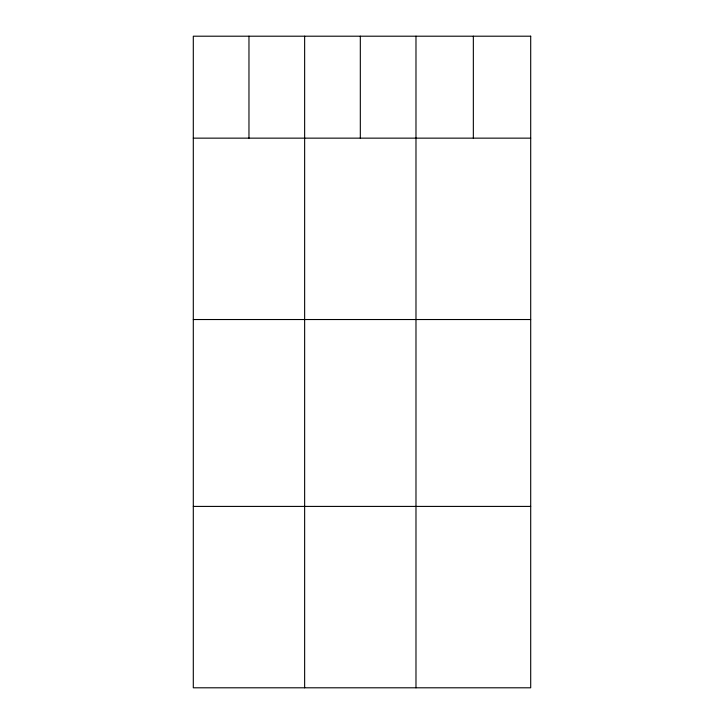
<?xml version="1.0" encoding="UTF-8"?>
<svg xmlns="http://www.w3.org/2000/svg" width="724" height="724" viewBox="0 0 724 724"><rect width="100%" height="100%" fill="white"/><g stroke="black" fill="none" stroke-linecap="round" stroke-linejoin="round"><path stroke-width="1.09" d="M193.299 138.148L530.701 138.148M193.299 319.528L530.701 319.528M193.299 506.411L530.701 506.411M473.342 36.2L473.342 138.148M415.983 36.2L415.983 687.8M360.317 36.2L360.317 138.148M304.641 36.2L304.641 687.8M248.966 36.2L248.966 138.148M530.701 36.2L193.299 36.2L193.299 687.8L530.701 687.8L530.701 36.2"/></g></svg>
